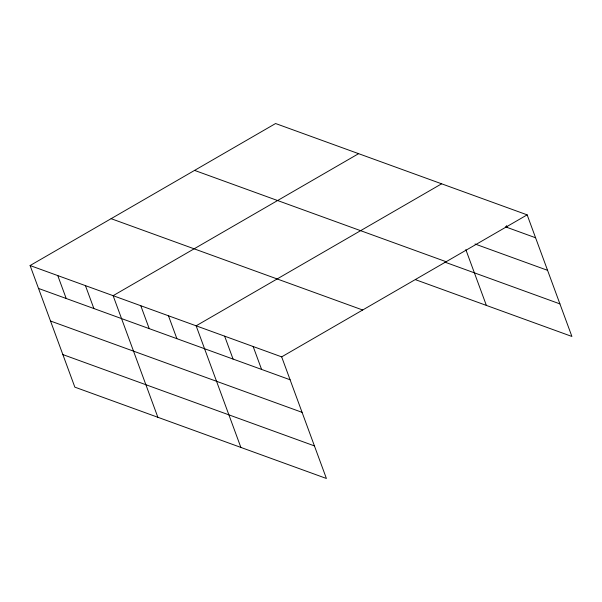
<?xml version="1.0" encoding="UTF-8"?>
<svg xmlns="http://www.w3.org/2000/svg" width="602" height="602" viewBox="0 0 602 602"><rect width="100%" height="100%" fill="white"/><g stroke="black" fill="none" stroke-linecap="round" stroke-linejoin="round"><path stroke-width="0.9" d="M30.1 265.542L281.668 356.866L326.404 478.47L74.844 387.146L30.1 265.542L275.588 123.53L527.156 214.854L571.9 336.458L415.455 279.667M358.611 153.668L113.116 295.68L157.859 417.284M441.627 183.806L196.132 325.81L240.875 447.421M281.668 356.866L527.156 214.854M505.349 226.788L535.584 237.76M475.001 243.991L547.572 270.336M194.581 170.396L446.142 261.719M444.983 262.163L559.92 303.89M111.114 218.677L362.675 310M38.528 288.448L290.096 379.772M50.515 321.017L302.076 412.34M62.856 354.578L314.425 445.901M506.425 225.652L507.08 227.413M465.835 249.612L486.371 305.41M253.156 346.511L261.584 369.425M224.644 336.164L233.072 359.07M168.462 315.764L176.89 338.678M140.785 305.718L149.221 328.632M85.446 285.634L93.874 308.54M57.769 275.588L66.205 298.494"/></g></svg>
